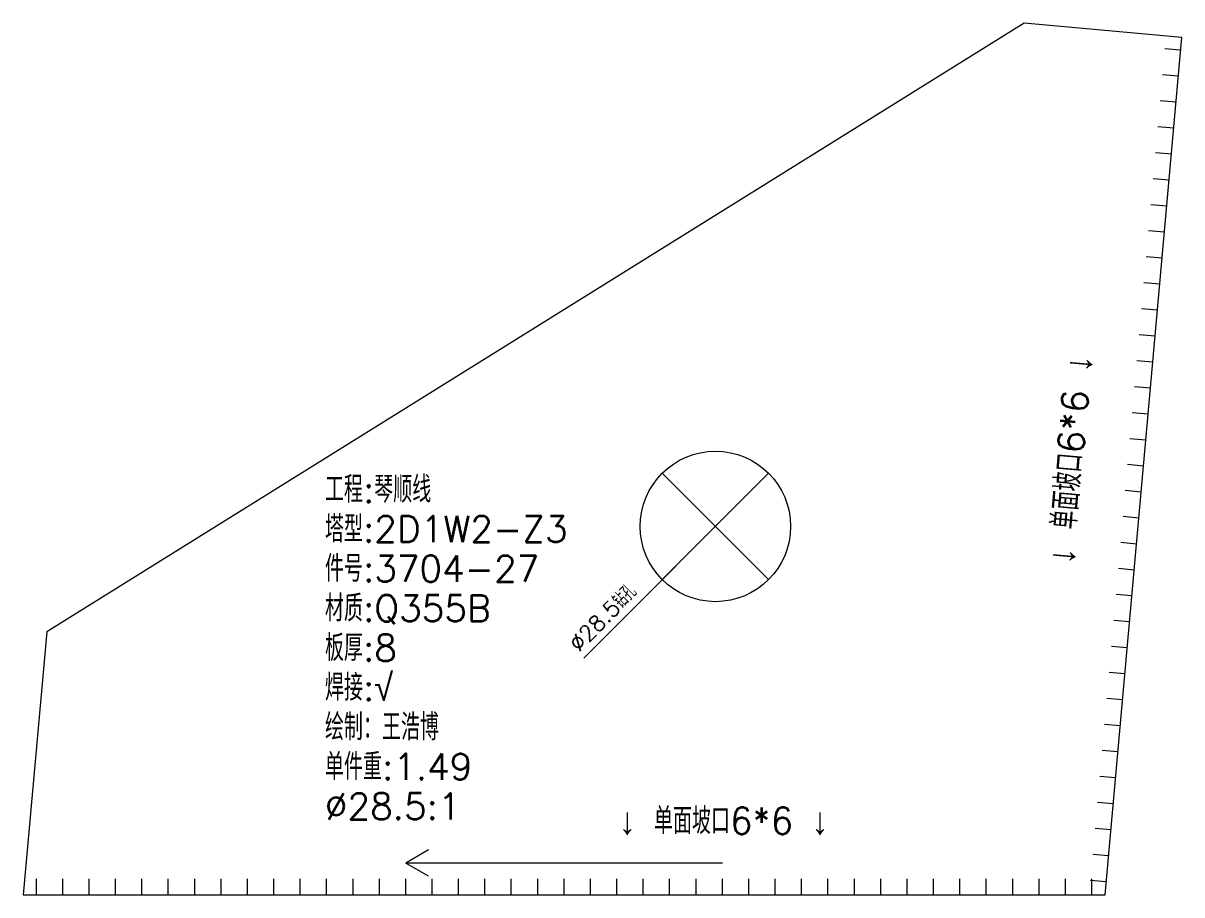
# Model space of a CAD drawing. Extents: x -580 to 8755, y 0 to 14723.
# Drawn here: x 6199.6 to 6419.1, y 667.9 to 832.9 of the extents above; entities that cross this region are included whole.
import ezdxf
from ezdxf.enums import TextEntityAlignment as Align

# ---------------------------------------------------------------- set-up
doc = ezdxf.new("R2010")
doc.units = 0
doc.header["$MEASUREMENT"] = 0
doc.layers.add('1', color=7, linetype='CONTINUOUS', lineweight=25)
doc.styles.get("Standard").update_dxf_attribs({"font": 'simplex.shx', "width": 0.7, "height": 3, "bigfont": 'gbhzfs.shx'})

msp = doc.modelspace()

# ---------------------------------------------------------------- linework, layer by layer
at = {"layer": '1', "color": 7, "linetype": 'Continuous', "lineweight": 18}
for p, q in [((6389.225, 832.88336), (6204.01659, 717.65622)), ((6419.1052, 830.20497), (6389.225, 832.88336)), ((6404.5526, 667.85589), (6419.1052, 830.20497)), ((6340.80564, 747.67972), (6305.80385, 712.67793)), ((6204.01659, 717.65622), (6199.5526, 667.85589)), ((6199.5526, 667.85589), (6404.5526, 667.85589))]:
    msp.add_line(p, q, dxfattribs=at)
at = {"layer": '1', "color": 7, "linetype": 'Continuous', "lineweight": 13}
for p, q in [((6418.8847, 827.74513), (6415.89668, 828.01297)), ((6418.44372, 822.82546), (6415.4557, 823.0933)), ((6418.00273, 817.9058), (6415.01471, 818.17363)), ((6417.56174, 812.98613), (6414.57372, 813.25397)), ((6417.12075, 808.06646), (6414.13273, 808.3343)), ((6416.67976, 803.14679), (6413.69174, 803.41463)), ((6416.23878, 798.22712), (6413.25076, 798.49496)), ((6415.79779, 793.30745), (6412.80977, 793.57529)), ((6415.3568, 788.38778), (6412.36878, 788.65562)), ((6414.91581, 783.46811), (6411.92779, 783.73595)), ((6414.47482, 778.54844), (6411.48681, 778.81628)), ((6414.03384, 773.62878), (6411.04582, 773.89661)), ((6413.59285, 768.70911), (6410.60483, 768.97695)), ((6413.15186, 763.78944), (6410.16384, 764.05728)), ((6412.71087, 758.86977), (6409.72285, 759.13761)), ((6412.26989, 753.9501), (6409.28187, 754.21794)), ((6411.8289, 749.03043), (6408.84088, 749.29827)), ((6320.65462, 727.5287), (6340.80412, 747.6782)), ((6340.80412, 727.5287), (6320.65462, 747.6782)), ((6411.38791, 744.11076), (6408.39989, 744.3786)), ((6410.94692, 739.19109), (6407.9589, 739.45893)), ((6410.50593, 734.27142), (6407.51791, 734.53926)), ((6410.06495, 729.35176), (6407.07693, 729.61959)), ((6409.62396, 724.43209), (6406.63594, 724.69993)), ((6409.18297, 719.51242), (6406.19495, 719.78026)), ((6408.74198, 714.59275), (6405.75396, 714.86059)), ((6408.301, 709.67308), (6405.31298, 709.94092)), ((6407.86001, 704.75341), (6404.87199, 705.02125)), ((6407.41902, 699.83374), (6404.431, 700.10158)), ((6406.97803, 694.91407), (6403.99001, 695.18191)), ((6406.53704, 689.9944), (6403.54902, 690.26224)), ((6406.09606, 685.07473), (6403.10804, 685.34257)), ((6405.65507, 680.15507), (6402.66705, 680.42291)), ((6276.38273, 676.35589), (6272.0526, 673.85589)), ((6405.21408, 675.2354), (6402.22606, 675.50324)), ((6332.0526, 673.85589), (6272.0526, 673.85589)), ((6276.38273, 671.35589), (6272.0526, 673.85589)), ((6202.0526, 667.85589), (6202.0526, 670.85589)), ((6207.0526, 667.85589), (6207.0526, 670.85589)), ((6212.0526, 667.85589), (6212.0526, 670.85589)), ((6217.0526, 667.85589), (6217.0526, 670.85589)), ((6222.0526, 667.85589), (6222.0526, 670.85589)), ((6227.0526, 667.85589), (6227.0526, 670.85589)), ((6232.0526, 667.85589), (6232.0526, 670.85589)), ((6237.0526, 667.85589), (6237.0526, 670.85589)), ((6242.0526, 667.85589), (6242.0526, 670.85589)), ((6247.0526, 667.85589), (6247.0526, 670.85589)), ((6252.0526, 667.85589), (6252.0526, 670.85589)), ((6257.0526, 667.85589), (6257.0526, 670.85589)), ((6262.0526, 667.85589), (6262.0526, 670.85589)), ((6267.0526, 667.85589), (6267.0526, 670.85589)), ((6272.0526, 667.85589), (6272.0526, 670.85589)), ((6277.0526, 667.85589), (6277.0526, 670.85589)), ((6282.0526, 667.85589), (6282.0526, 670.85589)), ((6287.0526, 667.85589), (6287.0526, 670.85589)), ((6292.0526, 667.85589), (6292.0526, 670.85589)), ((6297.0526, 667.85589), (6297.0526, 670.85589)), ((6302.0526, 667.85589), (6302.0526, 670.85589)), ((6307.0526, 667.85589), (6307.0526, 670.85589)), ((6312.0526, 667.85589), (6312.0526, 670.85589)), ((6317.0526, 667.85589), (6317.0526, 670.85589)), ((6322.0526, 667.85589), (6322.0526, 670.85589)), ((6327.0526, 667.85589), (6327.0526, 670.85589)), ((6332.0526, 667.85589), (6332.0526, 670.85589)), ((6337.0526, 667.85589), (6337.0526, 670.85589)), ((6342.0526, 667.85589), (6342.0526, 670.85589)), ((6347.0526, 667.85589), (6347.0526, 670.85589)), ((6352.0526, 667.85589), (6352.0526, 670.85589)), ((6357.0526, 667.85589), (6357.0526, 670.85589)), ((6362.0526, 667.85589), (6362.0526, 670.85589)), ((6367.0526, 667.85589), (6367.0526, 670.85589)), ((6372.0526, 667.85589), (6372.0526, 670.85589)), ((6377.0526, 667.85589), (6377.0526, 670.85589)), ((6382.0526, 667.85589), (6382.0526, 670.85589)), ((6387.0526, 667.85589), (6387.0526, 670.85589)), ((6392.0526, 667.85589), (6392.0526, 670.85589)), ((6397.0526, 667.85589), (6397.0526, 670.85589)), ((6404.77309, 670.31573), (6401.78507, 670.58357)), ((6402.0526, 667.85589), (6402.0526, 670.85589))]:
    msp.add_line(p, q, dxfattribs=at)
msp.add_circle((6330.72937, 737.60345), 14.25, dxfattribs=at)

# ---------------------------------------------------------------- texts
at = {"layer": '1', "color": 7, "linetype": 'Continuous', "lineweight": 18}
msp.add_text('↓ 单面坡口6*6 ↓', height=5, rotation=85, dxfattribs=at).set_placement((6401.86883, 749.92323), align=Align.BOTTOM_CENTER)
for s, p in [('工程:琴顺线', (6256.73316, 740.61511)), ('塔型:2D1W2-Z3', (6256.73316, 733.11511)), ('件号:3704-27', (6256.73316, 725.61511)), ('材质:Q355B', (6256.73316, 718.11511)), ('板厚:8', (6256.73316, 710.61511)), ('焊接:√', (6256.73316, 703.11511)), ('绘制：王浩博', (6256.73316, 695.61511)), ('单件重:1.49', (6256.73316, 688.11511)), ('%%c28.5:1', (6256.73316, 680.61511))]:
    msp.add_text(s, height=5, dxfattribs=at).set_placement(p, align=Align.BOTTOM_LEFT)
msp.add_text('%%c28.5钻孔', height=3, rotation=45, dxfattribs=at).set_placement((6305.4503, 713.03149), align=Align.BOTTOM_LEFT)
msp.add_text('↓ 单面坡口6*6 ↓', height=5, dxfattribs=at).set_placement((6332.28271, 677.85589), align=Align.BOTTOM_CENTER)

doc.saveas('drawing.dxf')
